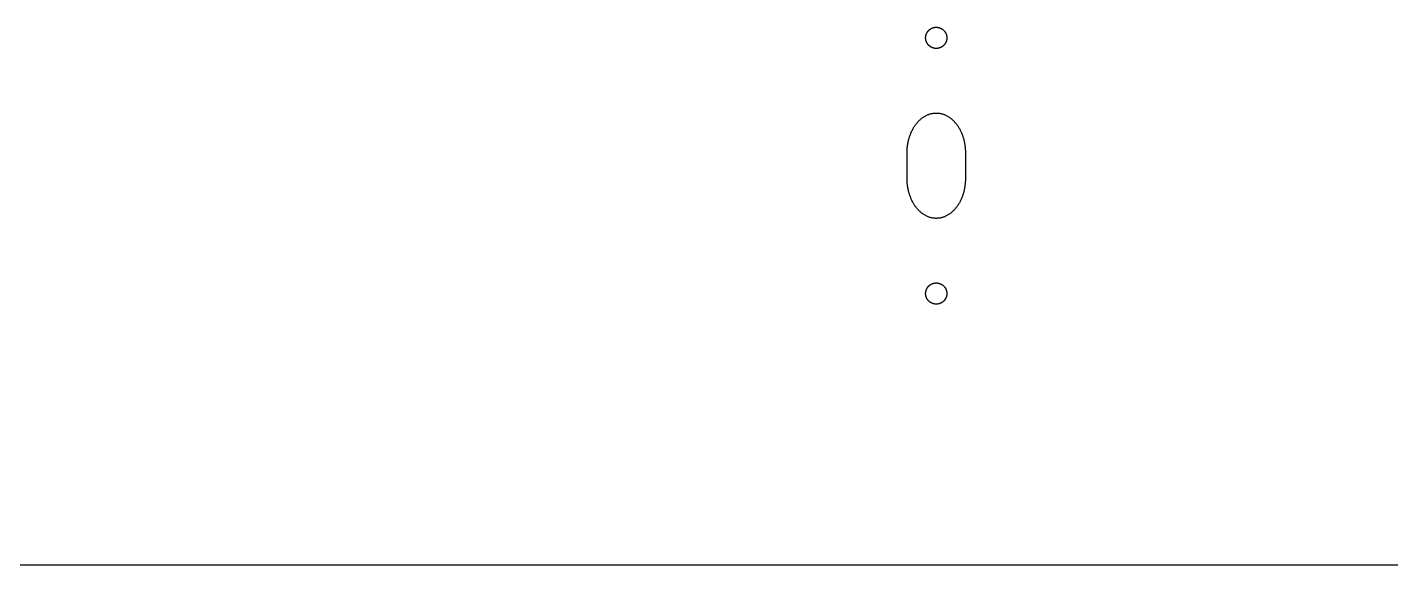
# Model space of a CAD drawing. Header units: metres. Extents: x 0 to 1492, y 0 to 400.
# Drawn here: x 746 to 1119, y 0 to 147.2 of the extents above; entities that cross this region are included whole.
import ezdxf

# ---------------------------------------------------------------- set-up
doc = ezdxf.new("R2010")
doc.units = ezdxf.units.M

msp = doc.modelspace()

# ---------------------------------------------------------------- linework, layer by layer
for p, q in [((992.012, 145.418), (992.038, 145.476)), ((992.038, 145.476), (992.066, 145.533)), ((992.066, 145.533), (992.094, 145.589)), ((992.094, 145.589), (992.124, 145.645)), ((992.124, 145.645), (992.155, 145.7)), ((992.155, 145.7), (992.187, 145.755)), ((992.187, 145.755), (992.221, 145.808)), ((992.221, 145.808), (992.255, 145.861)), ((992.255, 145.861), (992.291, 145.913)), ((992.291, 145.913), (992.328, 145.965)), ((992.328, 145.965), (992.366, 146.016)), ((992.366, 146.016), (992.405, 146.065)), ((992.405, 146.065), (992.445, 146.114)), ((992.445, 146.114), (992.486, 146.162)), ((992.486, 146.162), (992.528, 146.209)), ((992.528, 146.209), (992.572, 146.256)), ((992.572, 146.256), (992.616, 146.301)), ((992.616, 146.301), (992.661, 146.345)), ((992.661, 146.345), (992.707, 146.388)), ((992.707, 146.388), (992.754, 146.43)), ((992.754, 146.43), (992.802, 146.472)), ((992.802, 146.472), (992.851, 146.512)), ((992.851, 146.512), (992.901, 146.551)), ((992.901, 146.551), (992.952, 146.589)), ((992.952, 146.589), (993.003, 146.626)), ((993.003, 146.626), (993.055, 146.661)), ((993.055, 146.661), (993.108, 146.696)), ((993.108, 146.696), (993.162, 146.729)), ((993.162, 146.729), (993.217, 146.762)), ((993.217, 146.762), (993.272, 146.793)), ((993.272, 146.793), (993.328, 146.822)), ((993.328, 146.822), (993.384, 146.851)), ((993.384, 146.851), (993.441, 146.878)), ((993.441, 146.878), (993.499, 146.905)), ((993.499, 146.905), (993.557, 146.929)), ((993.557, 146.929), (993.616, 146.953)), ((993.616, 146.953), (993.675, 146.975)), ((993.675, 146.975), (993.734, 146.996)), ((993.734, 146.996), (993.795, 147.016)), ((993.795, 147.016), (993.855, 147.034)), ((993.855, 147.034), (993.916, 147.051)), ((993.916, 147.051), (993.977, 147.067)), ((993.977, 147.067), (994.039, 147.081)), ((994.039, 147.081), (994.101, 147.094)), ((994.101, 147.094), (994.163, 147.106)), ((994.163, 147.106), (994.225, 147.116)), ((994.225, 147.116), (994.288, 147.125)), ((994.288, 147.125), (994.351, 147.133)), ((994.351, 147.133), (994.414, 147.139)), ((994.414, 147.139), (994.477, 147.144)), ((994.477, 147.144), (994.54, 147.147)), ((994.54, 147.147), (994.603, 147.149)), ((994.603, 147.149), (994.667, 147.15)), ((994.667, 147.15), (994.73, 147.149)), ((994.73, 147.149), (994.793, 147.147)), ((994.793, 147.147), (994.856, 147.144)), ((994.856, 147.144), (994.919, 147.139)), ((994.919, 147.139), (994.982, 147.133)), ((994.982, 147.133), (995.045, 147.125)), ((995.045, 147.125), (995.108, 147.116)), ((995.108, 147.116), (995.17, 147.106)), ((995.17, 147.106), (995.232, 147.094)), ((995.232, 147.094), (995.294, 147.081)), ((995.294, 147.081), (995.356, 147.067)), ((995.356, 147.067), (995.417, 147.051)), ((995.417, 147.051), (995.478, 147.034)), ((995.478, 147.034), (995.539, 147.016)), ((995.539, 147.016), (995.599, 146.996)), ((995.599, 146.996), (995.659, 146.975)), ((995.659, 146.975), (995.718, 146.953)), ((995.718, 146.953), (995.776, 146.929)), ((995.776, 146.929), (995.835, 146.905)), ((995.835, 146.905), (995.892, 146.878)), ((995.892, 146.878), (995.949, 146.851)), ((995.949, 146.851), (996.006, 146.822)), ((996.006, 146.822), (996.062, 146.793)), ((996.062, 146.793), (996.117, 146.762)), ((996.117, 146.762), (996.171, 146.729)), ((996.171, 146.729), (996.225, 146.696)), ((996.225, 146.696), (996.278, 146.661)), ((996.278, 146.661), (996.33, 146.626)), ((996.33, 146.626), (996.382, 146.589)), ((996.382, 146.589), (996.432, 146.551)), ((996.432, 146.551), (996.482, 146.512)), ((996.482, 146.512), (996.531, 146.472)), ((996.531, 146.472), (996.579, 146.43)), ((996.579, 146.43), (996.626, 146.388)), ((996.626, 146.388), (996.672, 146.345)), ((996.672, 146.345), (996.717, 146.301)), ((996.717, 146.301), (996.762, 146.256)), ((996.762, 146.256), (996.805, 146.209)), ((996.805, 146.209), (996.847, 146.162)), ((996.847, 146.162), (996.888, 146.114)), ((996.888, 146.114), (996.928, 146.065)), ((996.928, 146.065), (996.968, 146.016)), ((996.968, 146.016), (997.005, 145.965)), ((997.005, 145.965), (997.042, 145.913)), ((997.042, 145.913), (997.078, 145.861)), ((997.078, 145.861), (997.113, 145.808)), ((997.113, 145.808), (997.146, 145.755)), ((997.146, 145.755), (997.178, 145.7)), ((997.178, 145.7), (997.209, 145.645)), ((997.209, 145.645), (997.239, 145.589)), ((997.239, 145.589), (997.268, 145.533)), ((997.268, 145.533), (997.295, 145.476)), ((997.295, 145.476), (997.321, 145.418)), ((991.766, 144.25), (991.767, 144.313)), ((991.767, 144.187), (991.766, 144.25)), ((991.767, 144.313), (991.769, 144.376)), ((991.769, 144.123), (991.767, 144.187)), ((991.769, 144.376), (991.773, 144.44)), ((991.773, 144.06), (991.769, 144.123)), ((991.773, 144.44), (991.778, 144.503)), ((991.778, 143.997), (991.773, 144.06)), ((991.778, 144.503), (991.784, 144.566)), ((991.784, 143.934), (991.778, 143.997)), ((991.784, 144.566), (991.791, 144.629)), ((991.791, 143.871), (991.784, 143.934)), ((991.791, 144.629), (991.8, 144.691)), ((991.8, 143.809), (991.791, 143.871)), ((991.8, 144.691), (991.811, 144.754)), ((991.811, 143.746), (991.8, 143.809)), ((991.811, 144.754), (991.822, 144.816)), ((991.822, 143.684), (991.811, 143.746)), ((991.822, 144.816), (991.835, 144.878)), ((991.835, 143.622), (991.822, 143.684)), ((991.835, 144.878), (991.85, 144.939)), ((991.85, 143.561), (991.835, 143.622)), ((991.85, 144.939), (991.865, 145.001)), ((991.865, 143.499), (991.85, 143.561)), ((991.865, 145.001), (991.882, 145.062)), ((991.882, 143.438), (991.865, 143.499)), ((991.882, 145.062), (991.901, 145.122)), ((991.901, 143.378), (991.882, 143.438)), ((991.901, 145.122), (991.92, 145.182)), ((991.92, 143.318), (991.901, 143.378)), ((991.92, 145.182), (991.941, 145.242)), ((991.941, 143.258), (991.92, 143.318)), ((991.941, 145.242), (991.964, 145.301)), ((991.964, 143.199), (991.941, 143.258)), ((991.964, 145.301), (991.987, 145.36)), ((991.987, 143.14), (991.964, 143.199)), ((991.987, 145.36), (992.012, 145.418)), ((992.012, 143.082), (991.987, 143.14)), ((992.038, 143.024), (992.012, 143.082)), ((992.066, 142.967), (992.038, 143.024)), ((992.094, 142.911), (992.066, 142.967)), ((992.124, 142.855), (992.094, 142.911)), ((992.155, 142.8), (992.124, 142.855)), ((992.187, 142.745), (992.155, 142.8)), ((992.221, 142.692), (992.187, 142.745)), ((992.255, 142.639), (992.221, 142.692)), ((992.291, 142.587), (992.255, 142.639)), ((992.328, 142.535), (992.291, 142.587)), ((992.366, 142.484), (992.328, 142.535)), ((992.405, 142.435), (992.366, 142.484)), ((992.445, 142.386), (992.405, 142.435)), ((992.486, 142.338), (992.445, 142.386)), ((992.528, 142.291), (992.486, 142.338)), ((992.572, 142.244), (992.528, 142.291)), ((992.616, 142.199), (992.572, 142.244)), ((992.661, 142.155), (992.616, 142.199)), ((992.707, 142.112), (992.661, 142.155)), ((992.754, 142.07), (992.707, 142.112)), ((992.802, 142.028), (992.754, 142.07)), ((992.851, 141.988), (992.802, 142.028)), ((992.901, 141.949), (992.851, 141.988)), ((992.952, 141.911), (992.901, 141.949)), ((993.003, 141.874), (992.952, 141.911)), ((993.055, 141.839), (993.003, 141.874)), ((993.108, 141.804), (993.055, 141.839)), ((993.162, 141.771), (993.108, 141.804)), ((993.217, 141.738), (993.162, 141.771)), ((996.171, 141.771), (996.117, 141.738)), ((996.225, 141.804), (996.171, 141.771)), ((996.278, 141.839), (996.225, 141.804)), ((996.33, 141.874), (996.278, 141.839)), ((996.382, 141.911), (996.33, 141.874)), ((996.432, 141.949), (996.382, 141.911)), ((996.482, 141.988), (996.432, 141.949)), ((996.531, 142.028), (996.482, 141.988)), ((996.579, 142.07), (996.531, 142.028)), ((996.626, 142.112), (996.579, 142.07)), ((996.672, 142.155), (996.626, 142.112)), ((996.717, 142.199), (996.672, 142.155)), ((996.762, 142.244), (996.717, 142.199)), ((996.805, 142.291), (996.762, 142.244)), ((996.847, 142.338), (996.805, 142.291)), ((996.888, 142.386), (996.847, 142.338)), ((996.928, 142.435), (996.888, 142.386)), ((996.968, 142.484), (996.928, 142.435)), ((997.005, 142.535), (996.968, 142.484)), ((997.042, 142.587), (997.005, 142.535)), ((997.078, 142.639), (997.042, 142.587)), ((997.113, 142.692), (997.078, 142.639)), ((997.146, 142.745), (997.113, 142.692)), ((997.178, 142.8), (997.146, 142.745)), ((997.209, 142.855), (997.178, 142.8)), ((997.239, 142.911), (997.209, 142.855)), ((997.268, 142.967), (997.239, 142.911)), ((997.295, 143.024), (997.268, 142.967)), ((997.321, 143.082), (997.295, 143.024)), ((997.321, 145.418), (997.346, 145.36)), ((997.346, 143.14), (997.321, 143.082)), ((997.346, 145.36), (997.37, 145.301)), ((997.37, 143.199), (997.346, 143.14)), ((997.37, 145.301), (997.392, 145.242)), ((997.392, 143.258), (997.37, 143.199)), ((997.392, 145.242), (997.413, 145.182)), ((997.413, 143.318), (997.392, 143.258)), ((997.413, 145.182), (997.433, 145.122)), ((997.433, 143.378), (997.413, 143.318)), ((997.433, 145.122), (997.451, 145.062)), ((997.451, 143.438), (997.433, 143.378)), ((997.451, 145.062), (997.468, 145.001)), ((997.468, 143.499), (997.451, 143.438)), ((997.468, 145.001), (997.484, 144.939)), ((997.484, 143.561), (997.468, 143.499)), ((997.484, 144.939), (997.498, 144.878)), ((997.498, 143.622), (997.484, 143.561)), ((997.498, 144.878), (997.511, 144.816)), ((997.511, 143.684), (997.498, 143.622)), ((997.511, 144.816), (997.523, 144.754)), ((997.523, 143.746), (997.511, 143.684)), ((997.523, 144.754), (997.533, 144.691)), ((997.533, 143.809), (997.523, 143.746)), ((997.533, 144.691), (997.542, 144.629)), ((997.542, 143.871), (997.533, 143.809)), ((997.542, 144.629), (997.55, 144.566)), ((997.55, 143.934), (997.542, 143.871)), ((997.55, 144.566), (997.556, 144.503)), ((997.556, 143.997), (997.55, 143.934)), ((997.556, 144.503), (997.561, 144.44)), ((997.561, 144.06), (997.556, 143.997)), ((997.561, 144.44), (997.564, 144.376)), ((997.564, 144.123), (997.561, 144.06)), ((997.564, 144.376), (997.566, 144.313)), ((997.566, 144.187), (997.564, 144.123)), ((997.566, 144.313), (997.567, 144.25)), ((997.567, 144.25), (997.566, 144.187)), ((993.272, 141.707), (993.217, 141.738)), ((993.328, 141.678), (993.272, 141.707)), ((993.384, 141.649), (993.328, 141.678)), ((993.441, 141.622), (993.384, 141.649)), ((993.499, 141.595), (993.441, 141.622)), ((993.557, 141.571), (993.499, 141.595)), ((993.616, 141.547), (993.557, 141.571)), ((993.675, 141.525), (993.616, 141.547)), ((993.734, 141.504), (993.675, 141.525)), ((993.795, 141.484), (993.734, 141.504)), ((993.855, 141.466), (993.795, 141.484)), ((993.916, 141.449), (993.855, 141.466)), ((993.977, 141.433), (993.916, 141.449)), ((994.039, 141.419), (993.977, 141.433)), ((994.101, 141.406), (994.039, 141.419)), ((994.163, 141.394), (994.101, 141.406)), ((994.225, 141.384), (994.163, 141.394)), ((994.288, 141.375), (994.225, 141.384)), ((994.351, 141.367), (994.288, 141.375)), ((994.414, 141.361), (994.351, 141.367)), ((994.477, 141.356), (994.414, 141.361)), ((994.54, 141.353), (994.477, 141.356)), ((994.603, 141.351), (994.54, 141.353)), ((994.667, 141.35), (994.603, 141.351)), ((994.73, 141.351), (994.667, 141.35)), ((994.793, 141.353), (994.73, 141.351)), ((994.856, 141.356), (994.793, 141.353)), ((994.919, 141.361), (994.856, 141.356)), ((994.982, 141.367), (994.919, 141.361)), ((995.045, 141.375), (994.982, 141.367)), ((995.108, 141.384), (995.045, 141.375)), ((995.17, 141.394), (995.108, 141.384)), ((995.232, 141.406), (995.17, 141.394)), ((995.294, 141.419), (995.232, 141.406)), ((995.356, 141.433), (995.294, 141.419)), ((995.417, 141.449), (995.356, 141.433)), ((995.478, 141.466), (995.417, 141.449)), ((995.539, 141.484), (995.478, 141.466)), ((995.599, 141.504), (995.539, 141.484)), ((995.659, 141.525), (995.599, 141.504)), ((995.718, 141.547), (995.659, 141.525)), ((995.776, 141.571), (995.718, 141.547)), ((995.835, 141.595), (995.776, 141.571)), ((995.892, 141.622), (995.835, 141.595)), ((995.949, 141.649), (995.892, 141.622)), ((996.006, 141.678), (995.949, 141.649)), ((996.062, 141.707), (996.006, 141.678)), ((996.117, 141.738), (996.062, 141.707)), ((991.937, 123.012), (992.101, 123.091)), ((992.101, 123.091), (992.267, 123.165)), ((992.267, 123.165), (992.433, 123.234)), ((992.433, 123.234), (992.601, 123.299)), ((992.601, 123.299), (992.77, 123.358)), ((992.77, 123.358), (992.939, 123.412)), ((992.939, 123.412), (993.11, 123.461)), ((993.11, 123.461), (993.281, 123.505)), ((993.281, 123.505), (993.453, 123.544)), ((993.453, 123.544), (993.625, 123.577)), ((993.625, 123.577), (993.798, 123.606)), ((993.798, 123.606), (993.971, 123.629)), ((993.971, 123.629), (994.145, 123.647)), ((994.145, 123.647), (994.319, 123.66)), ((994.319, 123.66), (994.493, 123.668)), ((994.493, 123.668), (994.667, 123.671)), ((994.667, 123.671), (994.841, 123.668)), ((994.841, 123.668), (995.015, 123.66)), ((995.015, 123.66), (995.189, 123.647)), ((995.189, 123.647), (995.362, 123.629)), ((995.362, 123.629), (995.535, 123.606)), ((995.535, 123.606), (995.708, 123.577)), ((995.708, 123.577), (995.881, 123.544)), ((995.881, 123.544), (996.052, 123.505)), ((996.052, 123.505), (996.224, 123.461)), ((996.224, 123.461), (996.394, 123.412)), ((996.394, 123.412), (996.564, 123.358)), ((996.564, 123.358), (996.732, 123.299)), ((996.732, 123.299), (996.9, 123.234)), ((996.9, 123.234), (997.066, 123.165)), ((997.066, 123.165), (997.232, 123.091)), ((997.232, 123.091), (997.396, 123.012)), ((988.231, 119.207), (988.335, 119.398)), ((988.335, 119.398), (988.443, 119.585)), ((988.443, 119.585), (988.553, 119.77)), ((988.553, 119.77), (988.667, 119.95)), ((988.667, 119.95), (988.783, 120.128)), ((988.783, 120.128), (988.902, 120.302)), ((988.902, 120.302), (989.024, 120.472)), ((989.024, 120.472), (989.148, 120.639)), ((989.148, 120.639), (989.275, 120.802)), ((989.275, 120.802), (989.405, 120.961)), ((989.405, 120.961), (989.537, 121.116)), ((989.537, 121.116), (989.672, 121.267)), ((989.672, 121.267), (989.808, 121.414)), ((989.808, 121.414), (989.948, 121.557)), ((989.948, 121.557), (990.089, 121.696)), ((990.089, 121.696), (990.233, 121.83)), ((990.233, 121.83), (990.379, 121.96)), ((990.379, 121.96), (990.527, 122.086)), ((990.527, 122.086), (990.676, 122.208)), ((990.676, 122.208), (990.828, 122.324)), ((990.828, 122.324), (990.982, 122.437)), ((990.982, 122.437), (991.137, 122.544)), ((991.137, 122.544), (991.294, 122.647)), ((991.294, 122.647), (991.453, 122.746)), ((991.453, 122.746), (991.613, 122.839)), ((991.613, 122.839), (991.774, 122.928)), ((991.774, 122.928), (991.937, 123.012)), ((997.396, 123.012), (997.559, 122.928)), ((997.559, 122.928), (997.721, 122.839)), ((997.721, 122.839), (997.881, 122.746)), ((997.881, 122.746), (998.039, 122.647)), ((998.039, 122.647), (998.196, 122.544)), ((998.196, 122.544), (998.352, 122.437)), ((998.352, 122.437), (998.505, 122.324)), ((998.505, 122.324), (998.657, 122.208)), ((998.657, 122.208), (998.807, 122.086)), ((998.807, 122.086), (998.955, 121.96)), ((998.955, 121.96), (999.1, 121.83)), ((999.1, 121.83), (999.244, 121.696)), ((999.244, 121.696), (999.386, 121.557)), ((999.386, 121.557), (999.525, 121.414)), ((999.525, 121.414), (999.662, 121.267)), ((999.662, 121.267), (999.796, 121.116)), ((999.796, 121.116), (999.929, 120.961)), ((999.929, 120.961), (1000.06, 120.802)), ((1000.06, 120.802), (1000.19, 120.639)), ((1000.19, 120.639), (1000.31, 120.472)), ((1000.31, 120.472), (1000.43, 120.302)), ((1000.43, 120.302), (1000.55, 120.128)), ((1000.55, 120.128), (1000.67, 119.95)), ((1000.67, 119.95), (1000.78, 119.77)), ((1000.78, 119.77), (1000.89, 119.585)), ((1000.89, 119.585), (1001, 119.398)), ((1001, 119.398), (1001.1, 119.207)), ((986.958, 115.576), (987.005, 115.806)), ((987.005, 115.806), (987.056, 116.034)), ((987.056, 116.034), (987.11, 116.26)), ((987.11, 116.26), (987.167, 116.485)), ((987.167, 116.485), (987.229, 116.708)), ((987.229, 116.708), (987.294, 116.929)), ((987.294, 116.929), (987.362, 117.148)), ((987.362, 117.148), (987.434, 117.365)), ((987.434, 117.365), (987.509, 117.58)), ((987.509, 117.58), (987.582, 117.776)), ((987.582, 117.776), (987.588, 117.793)), ((987.588, 117.793), (987.67, 118.003)), ((987.67, 118.003), (987.755, 118.21)), ((987.755, 118.21), (987.785, 118.28)), ((987.785, 118.28), (987.844, 118.415)), ((987.844, 118.415), (987.892, 118.521)), ((987.892, 118.521), (987.936, 118.618)), ((987.936, 118.618), (988.031, 118.817)), ((988.031, 118.817), (988.129, 119.014)), ((988.129, 119.014), (988.231, 119.207)), ((1001.1, 119.207), (1001.2, 119.014)), ((1001.2, 119.014), (1001.22, 118.985)), ((1001.22, 118.985), (1001.3, 118.817)), ((1001.3, 118.817), (1001.4, 118.618)), ((1001.4, 118.618), (1001.49, 118.415)), ((1001.49, 118.415), (1001.58, 118.21)), ((1001.58, 118.21), (1001.66, 118.003)), ((1001.66, 118.003), (1001.75, 117.793)), ((1001.75, 117.793), (1001.82, 117.58)), ((1001.82, 117.58), (1001.85, 117.511)), ((1001.85, 117.511), (1001.86, 117.475)), ((1001.86, 117.475), (1001.9, 117.365)), ((1001.9, 117.365), (1001.97, 117.148)), ((1001.97, 117.148), (1002.04, 116.929)), ((1002.04, 116.929), (1002.1, 116.708)), ((1002.1, 116.708), (1002.12, 116.659)), ((1002.12, 116.659), (1002.17, 116.485)), ((1002.17, 116.485), (1002.22, 116.26)), ((1002.22, 116.26), (1002.28, 116.034)), ((1002.28, 116.034), (1002.33, 115.806)), ((1002.33, 115.806), (1002.38, 115.576)), ((986.667, 111.825), (986.686, 111.912)), ((986.686, 112.75), (986.688, 112.988)), ((986.686, 111.912), (986.686, 112.75)), ((986.688, 112.988), (986.694, 113.226)), ((986.694, 113.226), (986.703, 113.464)), ((986.703, 113.464), (986.717, 113.702)), ((986.717, 113.702), (986.734, 113.939)), ((986.734, 113.939), (986.754, 114.175)), ((986.754, 114.175), (986.779, 114.411)), ((986.779, 114.411), (986.807, 114.646)), ((986.807, 114.646), (986.84, 114.881)), ((986.84, 114.881), (986.875, 115.114)), ((986.875, 115.114), (986.915, 115.346)), ((986.915, 115.346), (986.958, 115.576)), ((1002.38, 115.576), (1002.42, 115.346)), ((1002.42, 115.346), (1002.46, 115.114)), ((1002.46, 115.114), (1002.49, 114.881)), ((1002.49, 114.881), (1002.53, 114.646)), ((1002.53, 114.646), (1002.55, 114.411)), ((1002.55, 114.411), (1002.58, 114.175)), ((1002.58, 114.175), (1002.6, 113.939)), ((1002.6, 113.939), (1002.62, 113.702)), ((1002.62, 113.702), (1002.63, 113.482)), ((1002.63, 113.482), (1002.63, 113.464)), ((1002.63, 113.464), (1002.64, 113.226)), ((1002.64, 113.226), (1002.65, 112.988)), ((1002.65, 112.988), (1002.65, 112.75)), ((1002.65, 112.75), (1002.65, 111.912)), ((1002.65, 111.912), (1002.67, 111.825)), ((986.667, 107.529), (986.667, 111.825)), ((1002.67, 111.825), (1002.67, 107.529)), ((986.686, 107.441), (986.667, 107.529)), ((986.686, 105.75), (986.686, 107.441)), ((986.688, 105.512), (986.686, 105.75)), ((986.694, 105.274), (986.688, 105.512)), ((986.703, 105.036), (986.694, 105.274)), ((986.717, 104.798), (986.703, 105.036)), ((986.734, 104.561), (986.717, 104.798)), ((986.754, 104.325), (986.734, 104.561)), ((1002.6, 104.561), (1002.58, 104.325)), ((1002.62, 104.798), (1002.6, 104.561)), ((1002.63, 105.036), (1002.62, 104.798)), ((1002.64, 105.274), (1002.63, 105.036)), ((1002.65, 105.512), (1002.64, 105.274)), ((1002.67, 107.529), (1002.65, 107.441)), ((1002.65, 107.441), (1002.65, 105.75)), ((1002.65, 105.75), (1002.65, 105.512)), ((986.769, 104.184), (986.754, 104.325)), ((986.779, 104.089), (986.769, 104.184)), ((986.807, 103.854), (986.779, 104.089)), ((986.84, 103.619), (986.807, 103.854)), ((986.875, 103.386), (986.84, 103.619)), ((986.915, 103.154), (986.875, 103.386)), ((986.958, 102.924), (986.915, 103.154)), ((987.005, 102.694), (986.958, 102.924)), ((987.056, 102.466), (987.005, 102.694)), ((987.11, 102.24), (987.056, 102.466)), ((987.167, 102.015), (987.11, 102.24)), ((987.229, 101.792), (987.167, 102.015)), ((987.294, 101.571), (987.229, 101.792)), ((987.362, 101.352), (987.294, 101.571)), ((987.434, 101.135), (987.362, 101.352)), ((987.509, 100.92), (987.434, 101.135)), ((987.588, 100.707), (987.509, 100.92)), ((1001.82, 100.92), (1001.75, 100.707)), ((1001.9, 101.135), (1001.82, 100.92)), ((1001.97, 101.352), (1001.9, 101.135)), ((1002.04, 101.571), (1001.97, 101.352)), ((1002.1, 101.792), (1002.04, 101.571)), ((1002.17, 102.015), (1002.1, 101.792)), ((1002.22, 102.24), (1002.17, 102.015)), ((1002.28, 102.466), (1002.22, 102.24)), ((1002.33, 102.694), (1002.28, 102.466)), ((1002.38, 102.924), (1002.33, 102.694)), ((1002.42, 103.154), (1002.38, 102.924)), ((1002.46, 103.386), (1002.42, 103.154)), ((1002.49, 103.619), (1002.46, 103.386)), ((1002.53, 103.854), (1002.49, 103.619)), ((1002.55, 104.089), (1002.53, 103.854)), ((1002.58, 104.325), (1002.55, 104.089)), ((987.67, 100.497), (987.588, 100.707)), ((987.755, 100.29), (987.67, 100.497)), ((987.844, 100.085), (987.755, 100.29)), ((987.936, 99.8823), (987.844, 100.085)), ((988.031, 99.6828), (987.936, 99.8823)), ((988.129, 99.4862), (988.031, 99.6828)), ((988.231, 99.2925), (988.129, 99.4862)), ((988.335, 99.1019), (988.231, 99.2925)), ((988.443, 98.9145), (988.335, 99.1019)), ((988.553, 98.7303), (988.443, 98.9145)), ((988.667, 98.5495), (988.553, 98.7303)), ((988.783, 98.3721), (988.667, 98.5495)), ((988.902, 98.1982), (988.783, 98.3721)), ((989.024, 98.0279), (988.902, 98.1982)), ((989.148, 97.8613), (989.024, 98.0279)), ((989.275, 97.6985), (989.148, 97.8613)), ((989.405, 97.5394), (989.275, 97.6985)), ((989.537, 97.3843), (989.405, 97.5394)), ((989.672, 97.2332), (989.537, 97.3843)), ((989.808, 97.0861), (989.672, 97.2332)), ((989.948, 96.9431), (989.808, 97.0861)), ((999.525, 97.0861), (999.386, 96.9431)), ((999.662, 97.2332), (999.525, 97.0861)), ((999.796, 97.3843), (999.662, 97.2332)), ((999.929, 97.5394), (999.796, 97.3843)), ((1000.06, 97.6985), (999.929, 97.5394)), ((1000.19, 97.8613), (1000.06, 97.6985)), ((1000.31, 98.0279), (1000.19, 97.8613)), ((1000.43, 98.1982), (1000.31, 98.0279)), ((1000.55, 98.3721), (1000.43, 98.1982)), ((1000.67, 98.5495), (1000.55, 98.3721)), ((1000.78, 98.7303), (1000.67, 98.5495)), ((1000.89, 98.9145), (1000.78, 98.7303)), ((1001, 99.1019), (1000.89, 98.9145)), ((1001.1, 99.2925), (1001, 99.1019)), ((1001.2, 99.4862), (1001.1, 99.2925)), ((1001.3, 99.6828), (1001.2, 99.4862)), ((1001.4, 99.8823), (1001.3, 99.6828)), ((1001.49, 100.085), (1001.4, 99.8823)), ((1001.58, 100.29), (1001.49, 100.085)), ((1001.66, 100.497), (1001.58, 100.29)), ((1001.75, 100.707), (1001.66, 100.497)), ((990.089, 96.8043), (989.948, 96.9431)), ((990.233, 96.6698), (990.089, 96.8043)), ((990.379, 96.5396), (990.233, 96.6698)), ((990.527, 96.4138), (990.379, 96.5396)), ((990.676, 96.2924), (990.527, 96.4138)), ((990.828, 96.1756), (990.676, 96.2924)), ((990.982, 96.0633), (990.828, 96.1756)), ((991.137, 95.9556), (990.982, 96.0633)), ((991.294, 95.8525), (991.137, 95.9556)), ((991.453, 95.7542), (991.294, 95.8525)), ((991.613, 95.6606), (991.453, 95.7542)), ((991.774, 95.5719), (991.613, 95.6606)), ((991.937, 95.4879), (991.774, 95.5719)), ((992.101, 95.4089), (991.937, 95.4879)), ((992.267, 95.3348), (992.101, 95.4089)), ((992.433, 95.2656), (992.267, 95.3348)), ((992.601, 95.2015), (992.433, 95.2656)), ((992.77, 95.1423), (992.601, 95.2015)), ((992.939, 95.0882), (992.77, 95.1423)), ((993.11, 95.0392), (992.939, 95.0882)), ((993.281, 94.9953), (993.11, 95.0392)), ((993.453, 94.9565), (993.281, 94.9953)), ((993.625, 94.9228), (993.453, 94.9565)), ((993.798, 94.8943), (993.625, 94.9228)), ((993.971, 94.8709), (993.798, 94.8943)), ((994.145, 94.8527), (993.971, 94.8709)), ((994.319, 94.8397), (994.145, 94.8527)), ((994.493, 94.8319), (994.319, 94.8397)), ((994.667, 94.8293), (994.493, 94.8319)), ((994.841, 94.8319), (994.667, 94.8293)), ((995.015, 94.8397), (994.841, 94.8319)), ((995.189, 94.8527), (995.015, 94.8397)), ((995.362, 94.8709), (995.189, 94.8527)), ((995.535, 94.8943), (995.362, 94.8709)), ((995.708, 94.9228), (995.535, 94.8943)), ((995.881, 94.9565), (995.708, 94.9228)), ((996.052, 94.9953), (995.881, 94.9565)), ((996.224, 95.0392), (996.052, 94.9953)), ((996.394, 95.0882), (996.224, 95.0392)), ((996.564, 95.1423), (996.394, 95.0882)), ((996.732, 95.2015), (996.564, 95.1423)), ((996.9, 95.2656), (996.732, 95.2015)), ((997.066, 95.3348), (996.9, 95.2656)), ((997.232, 95.4089), (997.066, 95.3348)), ((997.396, 95.4879), (997.232, 95.4089)), ((997.559, 95.5719), (997.396, 95.4879)), ((997.721, 95.6606), (997.559, 95.5719)), ((997.881, 95.7542), (997.721, 95.6606)), ((998.039, 95.8525), (997.881, 95.7542)), ((998.196, 95.9556), (998.039, 95.8525)), ((998.352, 96.0633), (998.196, 95.9556)), ((998.505, 96.1756), (998.352, 96.0633)), ((998.657, 96.2924), (998.505, 96.1756)), ((998.807, 96.4138), (998.657, 96.2924)), ((998.955, 96.5396), (998.807, 96.4138)), ((999.1, 96.6698), (998.955, 96.5396)), ((999.244, 96.8043), (999.1, 96.6698)), ((999.386, 96.9431), (999.244, 96.8043)), ((991.784, 74.5657), (991.791, 74.6285)), ((991.791, 74.6285), (991.8, 74.6912)), ((991.8, 74.6912), (991.811, 74.7536)), ((991.811, 74.7536), (991.822, 74.8158)), ((991.822, 74.8158), (991.835, 74.8777)), ((991.835, 74.8777), (991.85, 74.9393)), ((991.85, 74.9393), (991.865, 75.0006)), ((991.865, 75.0006), (991.882, 75.0616)), ((991.882, 75.0616), (991.901, 75.1221)), ((991.901, 75.1221), (991.92, 75.1822)), ((991.92, 75.1822), (991.941, 75.2419)), ((991.941, 75.2419), (991.964, 75.3011)), ((991.964, 75.3011), (991.987, 75.3598)), ((991.987, 75.3598), (992.012, 75.418)), ((992.012, 75.418), (992.038, 75.4757)), ((992.038, 75.4757), (992.066, 75.5327)), ((992.066, 75.5327), (992.094, 75.5891)), ((992.094, 75.5891), (992.124, 75.6449)), ((992.124, 75.6449), (992.155, 75.7001)), ((992.155, 75.7001), (992.187, 75.7545)), ((992.187, 75.7545), (992.221, 75.8083)), ((992.221, 75.8083), (992.255, 75.8613)), ((992.255, 75.8613), (992.291, 75.9135)), ((992.291, 75.9135), (992.328, 75.9649)), ((992.328, 75.9649), (992.366, 76.0155)), ((992.366, 76.0155), (992.405, 76.0653)), ((992.405, 76.0653), (992.445, 76.1142)), ((992.445, 76.1142), (992.486, 76.1622)), ((992.486, 76.1622), (992.528, 76.2093)), ((992.528, 76.2093), (992.572, 76.2555)), ((992.572, 76.2555), (992.616, 76.3007)), ((992.616, 76.3007), (992.661, 76.345)), ((992.661, 76.345), (992.707, 76.3882)), ((992.707, 76.3882), (992.754, 76.4305)), ((992.754, 76.4305), (992.802, 76.4717)), ((992.802, 76.4717), (992.851, 76.5118)), ((992.851, 76.5118), (992.901, 76.5509)), ((992.901, 76.5509), (992.952, 76.5888)), ((992.952, 76.5888), (993.003, 76.6257)), ((993.003, 76.6257), (993.055, 76.6614)), ((993.055, 76.6614), (993.108, 76.696)), ((993.108, 76.696), (993.162, 76.7294)), ((993.162, 76.7294), (993.217, 76.7616)), ((993.217, 76.7616), (993.272, 76.7926)), ((993.272, 76.7926), (993.328, 76.8225)), ((993.328, 76.8225), (993.384, 76.8511)), ((993.384, 76.8511), (993.441, 76.8784)), ((993.441, 76.8784), (993.499, 76.9046)), ((993.499, 76.9046), (993.557, 76.9294)), ((993.557, 76.9294), (993.616, 76.953)), ((993.616, 76.953), (993.675, 76.9753)), ((993.675, 76.9753), (993.734, 76.9963)), ((993.734, 76.9963), (993.795, 77.0159)), ((993.795, 77.0159), (993.855, 77.0343)), ((993.855, 77.0343), (993.916, 77.0513)), ((993.916, 77.0513), (993.977, 77.0671)), ((993.977, 77.0671), (994.039, 77.0814)), ((994.039, 77.0814), (994.101, 77.0944)), ((994.101, 77.0944), (994.163, 77.1061)), ((994.163, 77.1061), (994.225, 77.1164)), ((994.225, 77.1164), (994.288, 77.1254)), ((994.288, 77.1254), (994.351, 77.1329)), ((994.351, 77.1329), (994.414, 77.1391)), ((994.414, 77.1391), (994.477, 77.144)), ((994.477, 77.144), (994.54, 77.1474)), ((994.54, 77.1474), (994.603, 77.1495)), ((994.603, 77.1495), (994.667, 77.1502)), ((994.667, 77.1502), (994.73, 77.1495)), ((994.73, 77.1495), (994.793, 77.1474)), ((994.793, 77.1474), (994.856, 77.144)), ((994.856, 77.144), (994.919, 77.1391)), ((994.919, 77.1391), (994.982, 77.1329)), ((994.982, 77.1329), (995.045, 77.1254)), ((995.045, 77.1254), (995.108, 77.1164)), ((995.108, 77.1164), (995.17, 77.1061)), ((995.17, 77.1061), (995.232, 77.0944)), ((995.232, 77.0944), (995.294, 77.0814)), ((995.294, 77.0814), (995.356, 77.0671)), ((995.356, 77.0671), (995.417, 77.0513)), ((995.417, 77.0513), (995.478, 77.0343)), ((995.478, 77.0343), (995.539, 77.0159)), ((995.539, 77.0159), (995.599, 76.9963)), ((995.599, 76.9963), (995.659, 76.9753)), ((995.659, 76.9753), (995.718, 76.953)), ((995.718, 76.953), (995.776, 76.9294)), ((995.776, 76.9294), (995.835, 76.9046)), ((995.835, 76.9046), (995.892, 76.8784)), ((995.892, 76.8784), (995.949, 76.8511)), ((995.949, 76.8511), (996.006, 76.8225)), ((996.006, 76.8225), (996.062, 76.7926)), ((996.062, 76.7926), (996.117, 76.7616)), ((996.117, 76.7616), (996.171, 76.7294)), ((996.171, 76.7294), (996.225, 76.696)), ((996.225, 76.696), (996.278, 76.6614)), ((996.278, 76.6614), (996.33, 76.6257)), ((996.33, 76.6257), (996.382, 76.5888)), ((996.382, 76.5888), (996.432, 76.5509)), ((996.432, 76.5509), (996.482, 76.5118)), ((996.482, 76.5118), (996.531, 76.4717)), ((996.531, 76.4717), (996.579, 76.4305)), ((996.579, 76.4305), (996.626, 76.3882)), ((996.626, 76.3882), (996.672, 76.345)), ((996.672, 76.345), (996.717, 76.3007)), ((996.717, 76.3007), (996.762, 76.2555)), ((996.762, 76.2555), (996.805, 76.2093)), ((996.805, 76.2093), (996.847, 76.1622)), ((996.847, 76.1622), (996.888, 76.1142)), ((996.888, 76.1142), (996.928, 76.0653)), ((996.928, 76.0653), (996.968, 76.0155)), ((996.968, 76.0155), (997.005, 75.9649)), ((997.005, 75.9649), (997.042, 75.9135)), ((997.042, 75.9135), (997.078, 75.8613)), ((997.078, 75.8613), (997.113, 75.8083)), ((997.113, 75.8083), (997.146, 75.7545)), ((997.146, 75.7545), (997.178, 75.7001)), ((997.178, 75.7001), (997.209, 75.6449)), ((997.209, 75.6449), (997.239, 75.5891)), ((997.239, 75.5891), (997.268, 75.5327)), ((997.268, 75.5327), (997.295, 75.4757)), ((997.295, 75.4757), (997.321, 75.418)), ((997.321, 75.418), (997.346, 75.3598)), ((997.346, 75.3598), (997.37, 75.3011)), ((997.37, 75.3011), (997.392, 75.2419)), ((997.392, 75.2419), (997.413, 75.1822)), ((997.413, 75.1822), (997.433, 75.1221)), ((997.433, 75.1221), (997.451, 75.0616)), ((997.451, 75.0616), (997.468, 75.0006)), ((997.468, 75.0006), (997.484, 74.9393)), ((997.484, 74.9393), (997.498, 74.8777)), ((997.498, 74.8777), (997.511, 74.8158)), ((997.511, 74.8158), (997.523, 74.7536)), ((997.523, 74.7536), (997.533, 74.6912)), ((997.533, 74.6912), (997.542, 74.6285)), ((997.542, 74.6285), (997.55, 74.5657)), ((991.766, 74.25), (991.767, 74.3133)), ((991.767, 74.1867), (991.766, 74.25)), ((991.767, 74.3133), (991.769, 74.3765)), ((991.769, 74.1235), (991.767, 74.1867)), ((991.769, 74.3765), (991.773, 74.4397)), ((991.773, 74.0603), (991.769, 74.1235)), ((991.773, 74.4397), (991.778, 74.5028)), ((991.778, 73.9972), (991.773, 74.0603)), ((991.778, 74.5028), (991.784, 74.5657)), ((991.784, 73.9343), (991.778, 73.9972)), ((991.791, 73.8714), (991.784, 73.9343)), ((991.8, 73.8088), (991.791, 73.8714)), ((991.811, 73.7464), (991.8, 73.8088)), ((991.822, 73.6842), (991.811, 73.7464)), ((991.835, 73.6223), (991.822, 73.6842)), ((991.85, 73.5607), (991.835, 73.6223)), ((991.865, 73.4994), (991.85, 73.5607)), ((991.882, 73.4384), (991.865, 73.4994)), ((991.901, 73.3779), (991.882, 73.4384)), ((991.92, 73.3178), (991.901, 73.3779)), ((991.941, 73.2581), (991.92, 73.3178)), ((991.964, 73.1989), (991.941, 73.2581)), ((991.987, 73.1402), (991.964, 73.1989)), ((992.012, 73.082), (991.987, 73.1402)), ((992.038, 73.0243), (992.012, 73.082)), ((992.066, 72.9673), (992.038, 73.0243)), ((992.094, 72.9108), (992.066, 72.9673)), ((992.124, 72.855), (992.094, 72.9108)), ((992.155, 72.7999), (992.124, 72.855)), ((992.187, 72.7455), (992.155, 72.7999)), ((992.221, 72.6917), (992.187, 72.7455)), ((992.255, 72.6387), (992.221, 72.6917)), ((992.291, 72.5865), (992.255, 72.6387)), ((992.328, 72.5351), (992.291, 72.5865)), ((992.366, 72.4845), (992.328, 72.5351)), ((992.405, 72.4347), (992.366, 72.4845)), ((992.445, 72.3858), (992.405, 72.4347)), ((992.486, 72.3378), (992.445, 72.3858)), ((992.528, 72.2907), (992.486, 72.3378)), ((992.572, 72.2445), (992.528, 72.2907)), ((992.616, 72.1993), (992.572, 72.2445)), ((992.661, 72.155), (992.616, 72.1993)), ((992.707, 72.1118), (992.661, 72.155)), ((992.754, 72.0695), (992.707, 72.1118)), ((992.802, 72.0283), (992.754, 72.0695)), ((992.851, 71.9882), (992.802, 72.0283)), ((992.901, 71.9491), (992.851, 71.9882)), ((992.952, 71.9112), (992.901, 71.9491)), ((993.003, 71.8743), (992.952, 71.9112)), ((993.055, 71.8386), (993.003, 71.8743)), ((993.108, 71.804), (993.055, 71.8386)), ((993.162, 71.7706), (993.108, 71.804)), ((993.217, 71.7384), (993.162, 71.7706)), ((993.272, 71.7073), (993.217, 71.7384)), ((993.328, 71.6775), (993.272, 71.7073)), ((993.384, 71.6489), (993.328, 71.6775)), ((993.441, 71.6216), (993.384, 71.6489)), ((993.499, 71.5954), (993.441, 71.6216)), ((993.557, 71.5706), (993.499, 71.5954)), ((993.616, 71.547), (993.557, 71.5706)), ((993.675, 71.5247), (993.616, 71.547)), ((993.734, 71.5037), (993.675, 71.5247)), ((993.795, 71.4841), (993.734, 71.5037)), ((993.855, 71.4657), (993.795, 71.4841)), ((993.916, 71.4486), (993.855, 71.4657)), ((993.977, 71.4329), (993.916, 71.4486)), ((994.039, 71.4186), (993.977, 71.4329)), ((994.101, 71.4055), (994.039, 71.4186)), ((994.163, 71.3939), (994.101, 71.4055)), ((994.225, 71.3836), (994.163, 71.3939)), ((994.288, 71.3746), (994.225, 71.3836)), ((994.351, 71.3671), (994.288, 71.3746)), ((994.414, 71.3609), (994.351, 71.3671)), ((994.477, 71.356), (994.414, 71.3609)), ((994.54, 71.3526), (994.477, 71.356)), ((994.603, 71.3505), (994.54, 71.3526)), ((994.667, 71.3498), (994.603, 71.3505)), ((994.73, 71.3505), (994.667, 71.3498)), ((994.793, 71.3526), (994.73, 71.3505)), ((994.856, 71.356), (994.793, 71.3526)), ((994.919, 71.3609), (994.856, 71.356)), ((994.982, 71.3671), (994.919, 71.3609)), ((995.045, 71.3746), (994.982, 71.3671)), ((995.108, 71.3836), (995.045, 71.3746)), ((995.17, 71.3939), (995.108, 71.3836)), ((995.232, 71.4055), (995.17, 71.3939)), ((995.294, 71.4186), (995.232, 71.4055)), ((995.356, 71.4329), (995.294, 71.4186)), ((995.417, 71.4486), (995.356, 71.4329)), ((995.478, 71.4657), (995.417, 71.4486)), ((995.539, 71.4841), (995.478, 71.4657)), ((995.599, 71.5037), (995.539, 71.4841)), ((995.659, 71.5247), (995.599, 71.5037)), ((995.718, 71.547), (995.659, 71.5247)), ((995.776, 71.5706), (995.718, 71.547)), ((995.835, 71.5954), (995.776, 71.5706)), ((995.892, 71.6216), (995.835, 71.5954)), ((995.949, 71.6489), (995.892, 71.6216)), ((996.006, 71.6775), (995.949, 71.6489)), ((996.062, 71.7073), (996.006, 71.6775)), ((996.117, 71.7384), (996.062, 71.7073)), ((996.171, 71.7706), (996.117, 71.7384)), ((996.225, 71.804), (996.171, 71.7706)), ((996.278, 71.8386), (996.225, 71.804)), ((996.33, 71.8743), (996.278, 71.8386)), ((996.382, 71.9112), (996.33, 71.8743)), ((996.432, 71.9491), (996.382, 71.9112)), ((996.482, 71.9882), (996.432, 71.9491)), ((996.531, 72.0283), (996.482, 71.9882)), ((996.579, 72.0695), (996.531, 72.0283)), ((996.626, 72.1118), (996.579, 72.0695)), ((996.672, 72.155), (996.626, 72.1118)), ((996.717, 72.1993), (996.672, 72.155)), ((996.762, 72.2445), (996.717, 72.1993)), ((996.805, 72.2907), (996.762, 72.2445)), ((996.847, 72.3378), (996.805, 72.2907)), ((996.888, 72.3858), (996.847, 72.3378)), ((996.928, 72.4347), (996.888, 72.3858)), ((996.968, 72.4845), (996.928, 72.4347)), ((997.005, 72.5351), (996.968, 72.4845)), ((997.042, 72.5865), (997.005, 72.5351)), ((997.078, 72.6387), (997.042, 72.5865)), ((997.113, 72.6917), (997.078, 72.6387)), ((997.146, 72.7455), (997.113, 72.6917)), ((997.178, 72.7999), (997.146, 72.7455)), ((997.209, 72.855), (997.178, 72.7999)), ((997.239, 72.9108), (997.209, 72.855)), ((997.268, 72.9673), (997.239, 72.9108)), ((997.295, 73.0243), (997.268, 72.9673)), ((997.321, 73.082), (997.295, 73.0243)), ((997.346, 73.1402), (997.321, 73.082)), ((997.37, 73.1989), (997.346, 73.1402)), ((997.392, 73.2581), (997.37, 73.1989)), ((997.413, 73.3178), (997.392, 73.2581)), ((997.433, 73.3779), (997.413, 73.3178)), ((997.451, 73.4384), (997.433, 73.3779)), ((997.468, 73.4994), (997.451, 73.4384)), ((997.484, 73.5607), (997.468, 73.4994)), ((997.498, 73.6223), (997.484, 73.5607)), ((997.511, 73.6842), (997.498, 73.6223)), ((997.523, 73.7464), (997.511, 73.6842)), ((997.533, 73.8088), (997.523, 73.7464)), ((997.542, 73.8714), (997.533, 73.8088)), ((997.55, 73.9343), (997.542, 73.8714)), ((997.55, 74.5657), (997.556, 74.5028)), ((997.556, 73.9972), (997.55, 73.9343)), ((997.556, 74.5028), (997.561, 74.4397)), ((997.561, 74.0603), (997.556, 73.9972)), ((997.561, 74.4397), (997.564, 74.3765)), ((997.564, 74.1235), (997.561, 74.0603)), ((997.564, 74.3765), (997.566, 74.3133)), ((997.566, 74.1867), (997.564, 74.1235)), ((997.566, 74.3133), (997.567, 74.25)), ((997.567, 74.25), (997.566, 74.1867)), ((0, 0), (1492, 0))]:
    msp.add_line(p, q)

doc.saveas('drawing.dxf')
